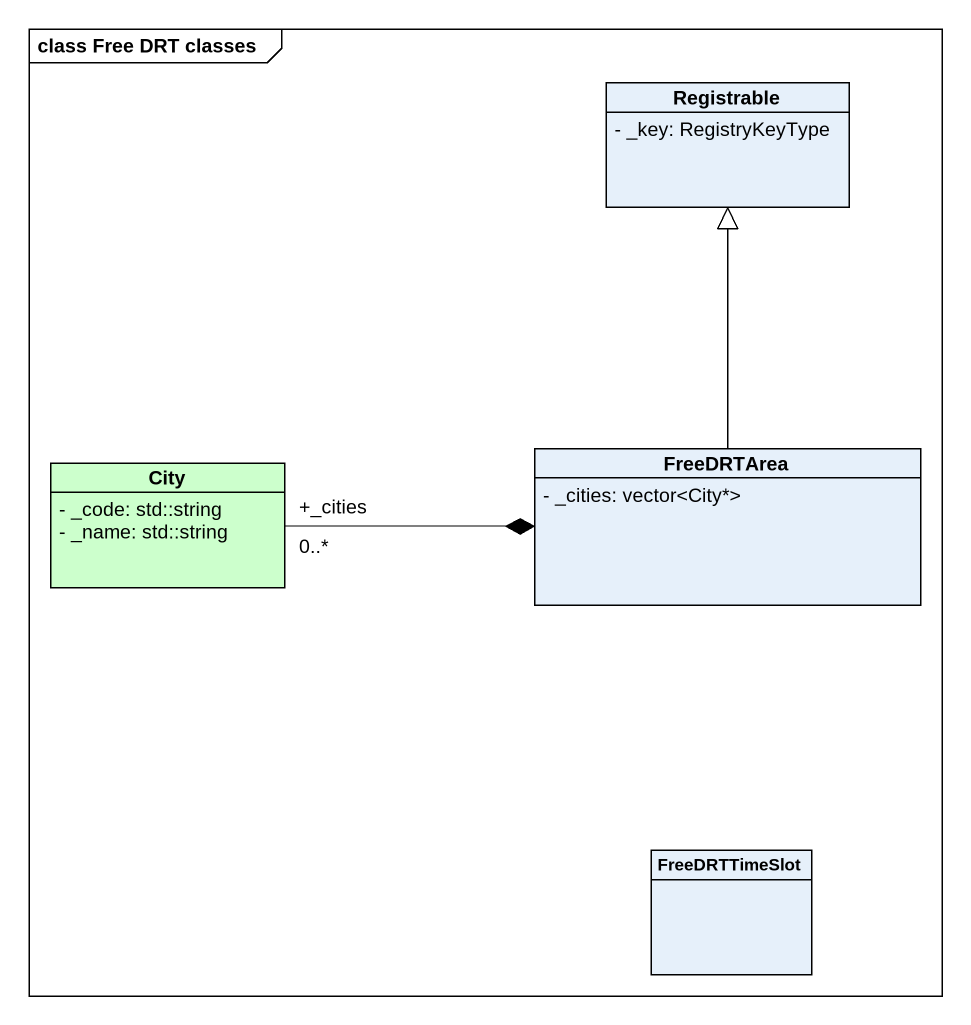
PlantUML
@startuml
mainframe class Free DRT classes
hide circle
hide empty members
skinparam classAttributeIconSize 0
class Registrable {
  - _key: RegistryKeyType
}
class City #CCFFCC {
  - _code: std::string
  - _name: std::string
}
class FreeDRTArea {
  - _cities: vector<City*>
}
class FreeDRTTimeSlot
City "+_cities\n0..*" -right-* FreeDRTArea
FreeDRTArea -up-|> Registrable
@enduml
